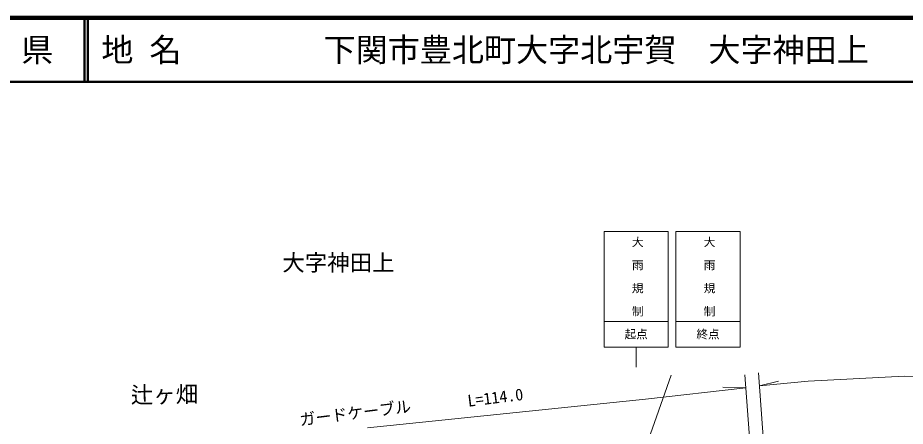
# Model space of a CAD drawing. Units: millimetres, scale not verified. Extents: x 40000 to 680000, y 20000 to 380000.
# Drawn here: x 357344 to 495702, y 316348 to 380000 of the extents above; entities that cross this region are included whole.
import ezdxf
from ezdxf.enums import TextEntityAlignment as Align

# ---------------------------------------------------------------- set-up
doc = ezdxf.new("R2010")
doc.units = ezdxf.units.MM
doc.header["$LTSCALE"] = 1000
doc.linetypes.add('CHAIN', pattern=[18.5, 12, -1.5, 3.5, -1.5])
for name, color, linetype, lineweight in [('M-BMK-HTXT', 7, 'CHAIN', 13), ('M-STR-HTXT', 7, 'Continuous', 13), ('M-STR-STRC', 7, 'Continuous', 13), ('M-TTL', 2, 'Continuous', 140), ('M-TTL-LINE', 7, 'Continuous', 50), ('M-TTL-TXT', 7, 'Continuous', 50)]:
    doc.layers.add(name, color=color, linetype=linetype, lineweight=lineweight)
doc.styles.add('@ＭＳ ゴシック', font='')
doc.styles.add('ＭＳ ゴシック', font='')
doc.styles.get('@ＭＳ ゴシック').set_extended_font_data('@MS Gothic')
doc.styles.get('ＭＳ ゴシック').set_extended_font_data('MS Gothic')

msp = doc.modelspace()

# ---------------------------------------------------------------- linework, layer by layer
at = {"layer": 'M-STR-HTXT'}
for p, q in [((472468, 301001), (470710, 324372)), ((472839, 324649), (474505, 301510)), ((495561, 324140), (480567, 323354)), ((512916, 323770), (495561, 324140)), ((470862, 322351), (467262, 322440)), ((472983, 322647), (475962, 323382)), ((480567, 323354), (472983, 322647)), ((470862, 322351), (455207, 320577)), ((455207, 320577), (411844, 316088))]:
    msp.add_line(p, q, dxfattribs=at)
at = {"layer": 'M-STR-STRC'}
for p, q in [((448755, 346680), (448755, 328680)), ((448755, 346680), (458755, 346680)), ((458755, 346680), (458755, 328680)), ((459949, 346680), (459949, 328680)), ((459949, 346680), (469949, 346680)), ((469949, 346680), (469949, 328680)), ((448755, 332680), (458755, 332680)), ((459949, 332680), (469949, 332680)), ((448755, 328680), (458755, 328680)), ((453755, 328680), (453755, 325537)), ((459949, 328680), (469949, 328680)), ((459227, 324331), (449995, 298184))]:
    msp.add_line(p, q, dxfattribs=at)
at = {"layer": 'M-TTL'}
msp.add_line((680000, 380000), (40000, 380000), dxfattribs=at)
at = {"layer": 'M-TTL-LINE'}
for p, q in [((367750, 380000), (367750, 370000)), ((368250, 380000), (368250, 370000)), ((40000, 370000), (680000, 370000))]:
    msp.add_line(p, q, dxfattribs=at)

# ---------------------------------------------------------------- texts
at = {"layer": 'M-BMK-HTXT', "style": 'ＭＳ ゴシック'}
msp.add_text('大字神田上', height=2566, dxfattribs=at).set_placement((398595, 339790), align=Align.BOTTOM_LEFT)
msp.add_text('辻ヶ畑', height=2566, rotation=0.813, dxfattribs=at).set_placement((380245, 319243), align=Align.BOTTOM_CENTER)
at = {"layer": 'M-STR-HTXT', "style": 'ＭＳ ゴシック'}
for s, p in [('L=114.0', (431979, 319372)), ('ガードケーブル', (410136, 316970))]:
    msp.add_text(s, height=1833, rotation=7.07, dxfattribs=at).set_placement(p, align=Align.BOTTOM_CENTER)
at = {"layer": 'M-STR-STRC', "style": '@ＭＳ ゴシック'}
for p in [(453955, 339680), (465149, 339680)]:
    msp.add_text('大\u3000雨\u3000規\u3000制', height=1320, rotation=270, dxfattribs=at).set_placement(p, align=Align.MIDDLE_CENTER)
at = {"layer": 'M-STR-STRC', "style": 'ＭＳ ゴシック'}
for s, p in [('起点', (453755, 330680)), ('終点', (464949, 330680))]:
    msp.add_text(s, height=1320, dxfattribs=at).set_placement(p, align=Align.MIDDLE_CENTER)
at = {"layer": 'M-TTL-TXT', "style": 'ＭＳ ゴシック'}
msp.add_text('山\u3000口\u3000県', height=3666, dxfattribs=at).set_placement((350375, 375000), align=Align.MIDDLE_CENTER)
for s, p in [('地 名', (370380, 375000)), ('下関市豊北町大字北宇賀\u3000大字神田上', (405024, 375000))]:
    msp.add_text(s, height=3666, dxfattribs=at).set_placement(p, align=Align.MIDDLE_LEFT)

doc.saveas('drawing.dxf')
